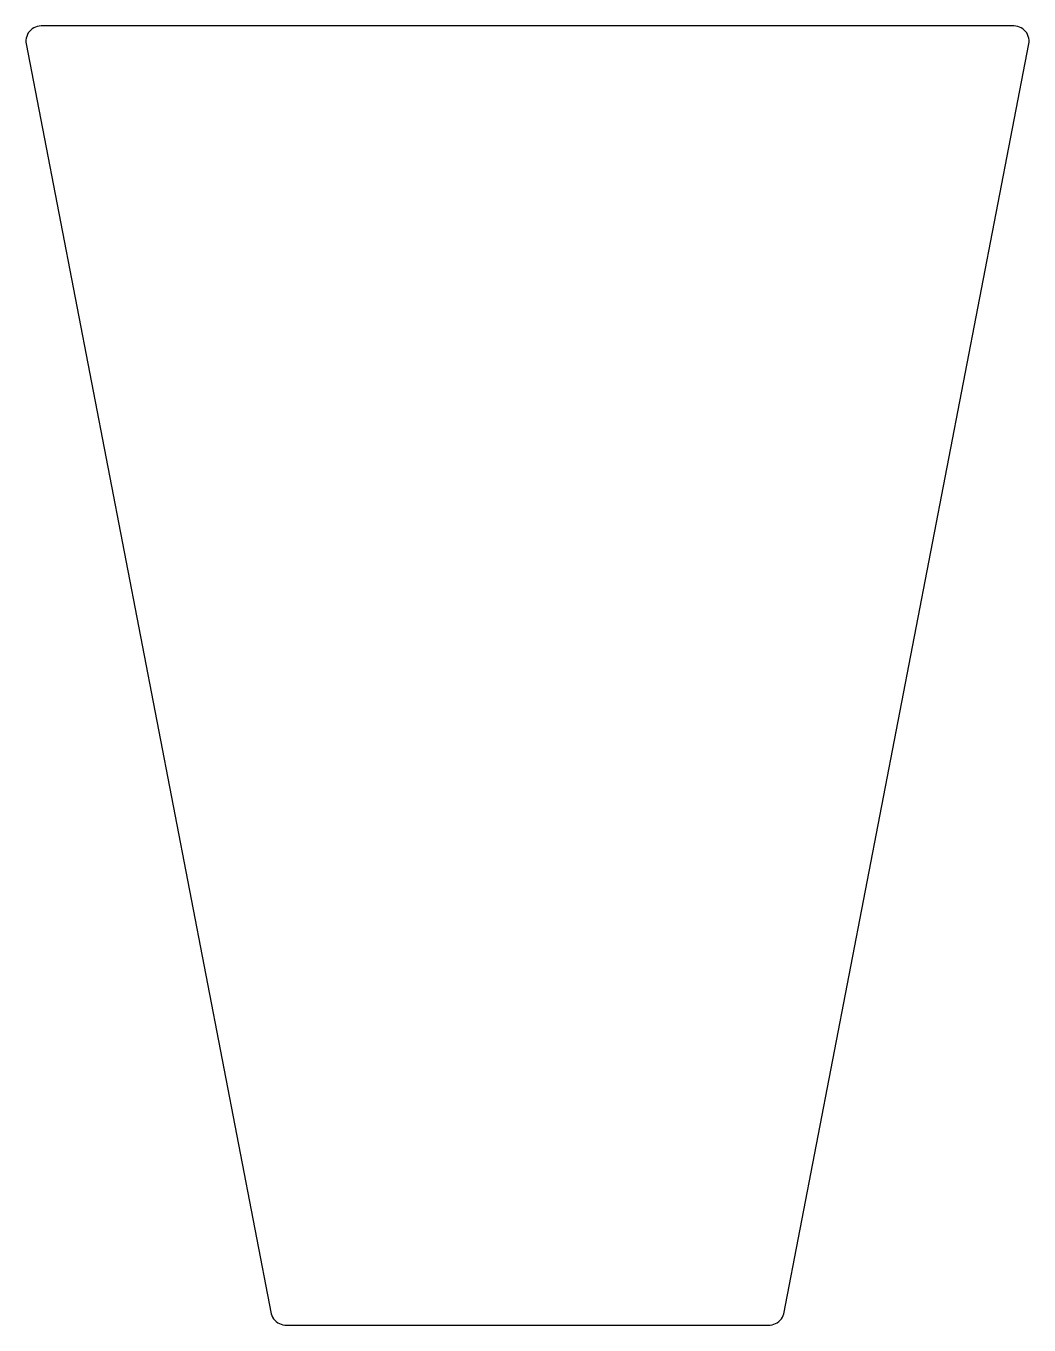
# Model space of a CAD drawing. Header units: metres. Extents: x -16.6 to 16.6, y -21.5 to 21.5.
import ezdxf

# ---------------------------------------------------------------- set-up
doc = ezdxf.new("R2010")
doc.units = ezdxf.units.M

msp = doc.modelspace()

# ---------------------------------------------------------------- linework, layer by layer
for p, q in [((-16.1, 21.5), (-16.1626, 21.496)), ((16.1, 21.5), (-16.1, 21.5)), ((16.1626, 21.496), (16.1, 21.5)), ((-16.5911, 21.0937), (-16.599, 21.0314)), ((-16.5755, 21.1545), (-16.5911, 21.0937)), ((-16.5524, 21.2129), (-16.5755, 21.1545)), ((-16.5221, 21.2679), (-16.5524, 21.2129)), ((-16.4852, 21.3187), (-16.5221, 21.2679)), ((-16.4423, 21.3645), (-16.4852, 21.3187)), ((-16.3939, 21.4045), (-16.4423, 21.3645)), ((-16.3409, 21.4381), (-16.3939, 21.4045)), ((-16.284, 21.4649), (-16.3409, 21.4381)), ((-16.2243, 21.4843), (-16.284, 21.4649)), ((-16.1626, 21.496), (-16.2243, 21.4843)), ((16.2243, 21.4843), (16.1626, 21.496)), ((16.284, 21.4649), (16.2243, 21.4843)), ((16.3409, 21.4381), (16.284, 21.4649)), ((16.3939, 21.4045), (16.3409, 21.4381)), ((16.4423, 21.3645), (16.3939, 21.4045)), ((16.4852, 21.3187), (16.4423, 21.3645)), ((16.5221, 21.2679), (16.4852, 21.3187)), ((16.5524, 21.2129), (16.5221, 21.2679)), ((16.5755, 21.1545), (16.5524, 21.2129)), ((16.5911, 21.0937), (16.5755, 21.1545)), ((16.599, 21.0314), (16.5911, 21.0937)), ((-16.599, 21.0314), (-16.599, 20.9686)), ((-16.599, 20.9686), (-16.5911, 20.9063)), ((-16.5911, 20.9063), (-8.48428, -21.1243)), ((8.48428, -21.1243), (16.5911, 20.9063)), ((16.5911, 20.9063), (16.599, 20.9686)), ((16.599, 20.9686), (16.599, 21.0314)), ((-8.48428, -21.1243), (-8.46487, -21.1841)), ((-8.46487, -21.1841), (-8.43814, -21.2409)), ((-8.43814, -21.2409), (-8.4045, -21.2939)), ((-8.4045, -21.2939), (-8.36447, -21.3423)), ((-8.36447, -21.3423), (-8.31871, -21.3853)), ((-8.31871, -21.3853), (-8.2679, -21.4221)), ((-8.2679, -21.4221), (-8.21288, -21.4524)), ((-8.21288, -21.4524), (-8.1545, -21.4755)), ((-8.1545, -21.4755), (-8.09369, -21.4911)), ((-8.09369, -21.4911), (-8.03139, -21.499)), ((-8.03139, -21.499), (8.03139, -21.499)), ((8.03139, -21.499), (8.09369, -21.4911)), ((8.09369, -21.4911), (8.1545, -21.4755)), ((8.1545, -21.4755), (8.21288, -21.4524)), ((8.21288, -21.4524), (8.2679, -21.4221)), ((8.2679, -21.4221), (8.31871, -21.3853)), ((8.31871, -21.3853), (8.36447, -21.3423)), ((8.36447, -21.3423), (8.4045, -21.2939)), ((8.4045, -21.2939), (8.43814, -21.2409)), ((8.43814, -21.2409), (8.46487, -21.1841)), ((8.46487, -21.1841), (8.48428, -21.1243))]:
    msp.add_line(p, q)

doc.saveas('drawing.dxf')
